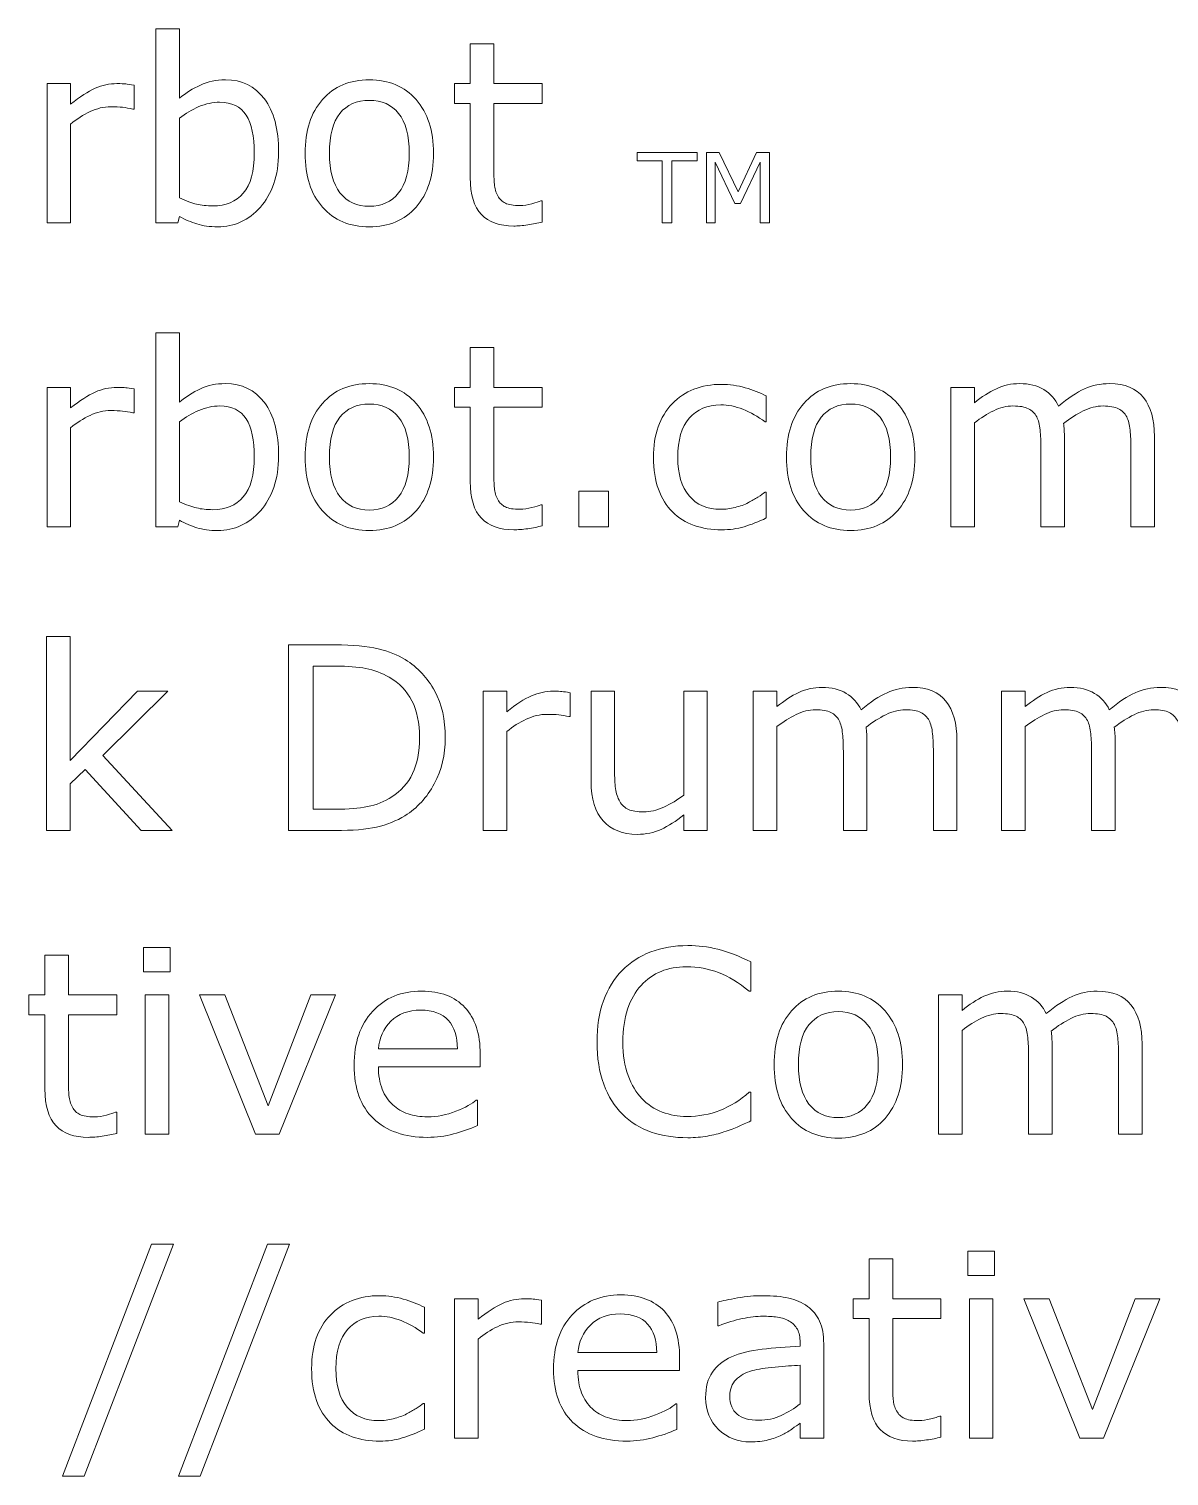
# Model space of a CAD drawing. Header units: inches. Extents: x -26 to 254, y 80 to 251.
# Drawn here: x -8.87 to 24.21, y 208.88 to 250.9 of the extents above; entities that cross this region are included whole.
import ezdxf

# ---------------------------------------------------------------- set-up
doc = ezdxf.new("R2010")
doc.units = ezdxf.units.IN
doc.header["$MEASUREMENT"] = 0
doc.layers.add('LAYER_1_0_0_0', color=7, linetype='Continuous')

# ---------------------------------------------------------------- blocks, each defined once
blk = doc.blocks.new('block 101')
at = {"layer": 'LAYER_1_0_0_0', "color": 7, "lineweight": 5}
for points in [[(10.517, 247.071), (9.784, 247.071), (9.784, 245.263), (9.508, 245.263), (9.508, 247.071), (8.775, 247.071), (8.775, 247.314), (10.517, 247.314), (10.517, 247.071)], [(12.62, 245.263), (12.344, 245.263), (12.344, 247.03), (11.773, 245.826), (11.61, 245.826), (11.043, 247.03), (11.043, 245.263), (10.79, 245.263), (10.79, 247.314), (11.16, 247.314), (11.708, 246.171), (12.238, 247.314), (12.62, 247.314), (12.62, 245.263)], [(7.945, 236.444), (7.086, 236.444), (7.086, 237.48), (7.945, 237.48), (7.945, 236.444)], [(-4.715, 227.624), (-5.617, 227.624), (-7.242, 229.393), (-7.681, 228.976), (-7.681, 227.624), (-8.364, 227.624), (-8.364, 233.258), (-7.681, 233.258), (-7.681, 229.66), (-5.724, 231.67), (-4.848, 231.67), (-6.733, 229.801), (-4.715, 227.624)], [(-4.775, 223.523), (-5.547, 223.523), (-5.547, 224.229), (-4.775, 224.229), (-4.775, 223.523)], [(-4.819, 218.805), (-5.503, 218.805), (-5.503, 222.851), (-4.819, 222.851), (-4.819, 218.805)], [(0.024, 222.851), (-1.612, 218.805), (-2.296, 218.805), (-3.922, 222.851), (-3.186, 222.851), (-1.931, 219.631), (-0.689, 222.851), (0.024, 222.851)], [(-4.677, 215.619), (-7.269, 208.883), (-7.896, 208.883), (-5.313, 215.619), (-4.677, 215.619)], [(-1.312, 215.619), (-3.906, 208.883), (-4.531, 208.883), (-1.95, 215.619), (-1.312, 215.619)], [(19.146, 214.704), (18.374, 214.704), (18.374, 215.409), (19.146, 215.409), (19.146, 214.704)], [(19.102, 209.985), (18.419, 209.985), (18.419, 214.031), (19.102, 214.031), (19.102, 209.985)], [(23.946, 214.031), (22.309, 209.985), (21.625, 209.985), (19.999, 214.031), (20.736, 214.031), (21.991, 210.812), (23.233, 214.031), (23.946, 214.031)]]:
    blk.add_lwpolyline(points, dxfattribs=at)
for points, knots in [([(-1.628, 247.317), (-1.628, 246.979), (-1.675, 246.675), (-1.77, 246.405), (-1.866, 246.135), (-1.994, 245.908), (-2.156, 245.725), (-2.327, 245.535), (-2.515, 245.391), (-2.721, 245.296), (-2.926, 245.201), (-3.151, 245.153), (-3.397, 245.153), (-3.627, 245.153), (-3.827, 245.18), (-3.998, 245.235), (-4.17, 245.289), (-4.338, 245.362), (-4.505, 245.454), (-4.505, 245.454), (-4.549, 245.263), (-4.549, 245.263), (-4.549, 245.263), (-5.189, 245.263), (-5.189, 245.263), (-5.189, 245.263), (-5.189, 250.897), (-5.189, 250.897), (-5.189, 250.897), (-4.505, 250.897), (-4.505, 250.897), (-4.505, 250.897), (-4.505, 248.884), (-4.505, 248.884), (-4.314, 249.041), (-4.112, 249.169), (-3.897, 249.269), (-3.682, 249.37), (-3.441, 249.42), (-3.173, 249.42), (-2.695, 249.42), (-2.318, 249.236), (-2.042, 248.869), (-1.766, 248.503), (-1.628, 247.985), (-1.628, 247.317)], [0, 0, 0, 0, 1, 1, 1, 2, 2, 2, 3, 3, 3, 4, 4, 4, 5, 5, 5, 6, 6, 6, 7, 7, 7, 8, 8, 8, 9, 9, 9, 10, 10, 10, 11, 11, 11, 12, 12, 12, 13, 13, 13, 14, 14, 14, 15, 15, 15, 15]), ([(6.018, 245.291), (5.891, 245.257), (5.751, 245.229), (5.601, 245.208), (5.45, 245.186), (5.315, 245.175), (5.197, 245.175), (4.785, 245.175), (4.471, 245.286), (4.256, 245.509), (4.042, 245.732), (3.935, 246.089), (3.935, 246.58), (3.935, 246.58), (3.935, 248.736), (3.935, 248.736), (3.935, 248.736), (3.472, 248.736), (3.472, 248.736), (3.472, 248.736), (3.472, 249.309), (3.472, 249.309), (3.472, 249.309), (3.935, 249.309), (3.935, 249.309), (3.935, 249.309), (3.935, 250.467), (3.935, 250.467), (3.935, 250.467), (4.618, 250.467), (4.618, 250.467), (4.618, 250.467), (4.618, 249.309), (4.618, 249.309), (4.618, 249.309), (6.018, 249.309), (6.018, 249.309), (6.018, 249.309), (6.018, 248.736), (6.018, 248.736), (6.018, 248.736), (4.618, 248.736), (4.618, 248.736), (4.618, 248.736), (4.618, 246.886), (4.618, 246.886), (4.618, 246.673), (4.623, 246.506), (4.633, 246.387), (4.642, 246.267), (4.676, 246.155), (4.734, 246.051), (4.786, 245.953), (4.859, 245.882), (4.952, 245.838), (5.045, 245.793), (5.186, 245.771), (5.376, 245.771), (5.486, 245.771), (5.602, 245.787), (5.723, 245.82), (5.843, 245.853), (5.929, 245.881), (5.982, 245.903), (5.982, 245.903), (6.018, 245.903), (6.018, 245.903), (6.018, 245.903), (6.018, 245.291), (6.018, 245.291)], [0, 0, 0, 0, 1, 1, 1, 2, 2, 2, 3, 3, 3, 4, 4, 4, 5, 5, 5, 6, 6, 6, 7, 7, 7, 8, 8, 8, 9, 9, 9, 10, 10, 10, 11, 11, 11, 12, 12, 12, 13, 13, 13, 14, 14, 14, 15, 15, 15, 16, 16, 16, 17, 17, 17, 18, 18, 18, 19, 19, 19, 20, 20, 20, 21, 21, 21, 22, 22, 22, 23, 23, 23, 23]), ([(-5.825, 248.571), (-5.825, 248.571), (-5.862, 248.571), (-5.862, 248.571), (-5.963, 248.594), (-6.061, 248.611), (-6.157, 248.621), (-6.252, 248.632), (-6.364, 248.637), (-6.494, 248.637), (-6.705, 248.637), (-6.907, 248.59), (-7.102, 248.497), (-7.298, 248.404), (-7.486, 248.284), (-7.666, 248.137), (-7.666, 248.137), (-7.666, 245.263), (-7.666, 245.263), (-7.666, 245.263), (-8.35, 245.263), (-8.35, 245.263), (-8.35, 245.263), (-8.35, 249.309), (-8.35, 249.309), (-8.35, 249.309), (-7.666, 249.309), (-7.666, 249.309), (-7.666, 249.309), (-7.666, 248.712), (-7.666, 248.712), (-7.396, 248.929), (-7.159, 249.083), (-6.952, 249.173), (-6.746, 249.264), (-6.536, 249.309), (-6.321, 249.309), (-6.203, 249.309), (-6.117, 249.306), (-6.064, 249.3), (-6.011, 249.294), (-5.931, 249.283), (-5.825, 249.266), (-5.825, 249.266), (-5.825, 248.571), (-5.825, 248.571)], [0, 0, 0, 0, 1, 1, 1, 2, 2, 2, 3, 3, 3, 4, 4, 4, 5, 5, 5, 6, 6, 6, 7, 7, 7, 8, 8, 8, 9, 9, 9, 10, 10, 10, 11, 11, 11, 12, 12, 12, 13, 13, 13, 14, 14, 14, 15, 15, 15, 15]), ([(2.867, 247.285), (2.867, 246.626), (2.698, 246.106), (2.361, 245.725), (2.023, 245.344), (1.572, 245.153), (1.006, 245.153), (0.434, 245.153), (-0.019, 245.344), (-0.355, 245.725), (-0.691, 246.106), (-0.86, 246.626), (-0.86, 247.285), (-0.86, 247.943), (-0.691, 248.464), (-0.355, 248.846), (-0.019, 249.228), (0.434, 249.42), (1.006, 249.42), (1.572, 249.42), (2.023, 249.228), (2.361, 248.846), (2.698, 248.464), (2.867, 247.943), (2.867, 247.285)], [0, 0, 0, 0, 1, 1, 1, 2, 2, 2, 3, 3, 3, 4, 4, 4, 5, 5, 5, 6, 6, 6, 7, 7, 7, 8, 8, 8, 8]), ([(-2.333, 247.295), (-2.333, 247.778), (-2.413, 248.145), (-2.572, 248.394), (-2.731, 248.644), (-2.987, 248.769), (-3.341, 248.769), (-3.539, 248.769), (-3.739, 248.726), (-3.942, 248.641), (-4.143, 248.555), (-4.332, 248.444), (-4.505, 248.309), (-4.505, 248.309), (-4.505, 245.991), (-4.505, 245.991), (-4.312, 245.905), (-4.147, 245.844), (-4.008, 245.81), (-3.87, 245.776), (-3.712, 245.76), (-3.536, 245.76), (-3.161, 245.76), (-2.866, 245.883), (-2.653, 246.131), (-2.439, 246.378), (-2.333, 246.767), (-2.333, 247.295)], [0, 0, 0, 0, 1, 1, 1, 2, 2, 2, 3, 3, 3, 4, 4, 4, 5, 5, 5, 6, 6, 6, 7, 7, 7, 8, 8, 8, 9, 9, 9, 9]), ([(2.161, 247.285), (2.161, 247.805), (2.059, 248.191), (1.855, 248.445), (1.651, 248.698), (1.368, 248.824), (1.006, 248.824), (0.638, 248.824), (0.353, 248.698), (0.151, 248.445), (-0.053, 248.191), (-0.154, 247.805), (-0.154, 247.285), (-0.154, 246.781), (-0.052, 246.399), (0.152, 246.139), (0.356, 245.878), (0.64, 245.748), (1.006, 245.748), (1.365, 245.748), (1.648, 245.877), (1.854, 246.135), (2.058, 246.393), (2.161, 246.776), (2.161, 247.285)], [0, 0, 0, 0, 1, 1, 1, 2, 2, 2, 3, 3, 3, 4, 4, 4, 5, 5, 5, 6, 6, 6, 7, 7, 7, 8, 8, 8, 8]), ([(-1.628, 238.498), (-1.628, 238.16), (-1.675, 237.856), (-1.77, 237.586), (-1.866, 237.316), (-1.994, 237.089), (-2.156, 236.905), (-2.327, 236.715), (-2.515, 236.572), (-2.721, 236.477), (-2.926, 236.382), (-3.151, 236.334), (-3.397, 236.334), (-3.627, 236.334), (-3.827, 236.361), (-3.998, 236.415), (-4.17, 236.469), (-4.338, 236.542), (-4.505, 236.634), (-4.505, 236.634), (-4.549, 236.444), (-4.549, 236.444), (-4.549, 236.444), (-5.189, 236.444), (-5.189, 236.444), (-5.189, 236.444), (-5.189, 242.077), (-5.189, 242.077), (-5.189, 242.077), (-4.505, 242.077), (-4.505, 242.077), (-4.505, 242.077), (-4.505, 240.064), (-4.505, 240.064), (-4.314, 240.222), (-4.112, 240.35), (-3.897, 240.45), (-3.682, 240.55), (-3.441, 240.6), (-3.173, 240.6), (-2.695, 240.6), (-2.318, 240.417), (-2.042, 240.05), (-1.766, 239.683), (-1.628, 239.166), (-1.628, 238.498)], [0, 0, 0, 0, 1, 1, 1, 2, 2, 2, 3, 3, 3, 4, 4, 4, 5, 5, 5, 6, 6, 6, 7, 7, 7, 8, 8, 8, 9, 9, 9, 10, 10, 10, 11, 11, 11, 12, 12, 12, 13, 13, 13, 14, 14, 14, 15, 15, 15, 15]), ([(6.018, 236.472), (5.891, 236.438), (5.751, 236.41), (5.601, 236.388), (5.45, 236.366), (5.315, 236.356), (5.197, 236.356), (4.785, 236.356), (4.471, 236.467), (4.256, 236.69), (4.042, 236.912), (3.935, 237.269), (3.935, 237.76), (3.935, 237.76), (3.935, 239.917), (3.935, 239.917), (3.935, 239.917), (3.472, 239.917), (3.472, 239.917), (3.472, 239.917), (3.472, 240.49), (3.472, 240.49), (3.472, 240.49), (3.935, 240.49), (3.935, 240.49), (3.935, 240.49), (3.935, 241.647), (3.935, 241.647), (3.935, 241.647), (4.618, 241.647), (4.618, 241.647), (4.618, 241.647), (4.618, 240.49), (4.618, 240.49), (4.618, 240.49), (6.018, 240.49), (6.018, 240.49), (6.018, 240.49), (6.018, 239.917), (6.018, 239.917), (6.018, 239.917), (4.618, 239.917), (4.618, 239.917), (4.618, 239.917), (4.618, 238.067), (4.618, 238.067), (4.618, 237.853), (4.623, 237.687), (4.633, 237.567), (4.642, 237.447), (4.676, 237.335), (4.734, 237.231), (4.786, 237.134), (4.859, 237.063), (4.952, 237.018), (5.045, 236.973), (5.186, 236.951), (5.376, 236.951), (5.486, 236.951), (5.602, 236.968), (5.723, 237.001), (5.843, 237.034), (5.929, 237.061), (5.982, 237.083), (5.982, 237.083), (6.018, 237.083), (6.018, 237.083), (6.018, 237.083), (6.018, 236.472), (6.018, 236.472)], [0, 0, 0, 0, 1, 1, 1, 2, 2, 2, 3, 3, 3, 4, 4, 4, 5, 5, 5, 6, 6, 6, 7, 7, 7, 8, 8, 8, 9, 9, 9, 10, 10, 10, 11, 11, 11, 12, 12, 12, 13, 13, 13, 14, 14, 14, 15, 15, 15, 16, 16, 16, 17, 17, 17, 18, 18, 18, 19, 19, 19, 20, 20, 20, 21, 21, 21, 22, 22, 22, 23, 23, 23, 23]), ([(-5.825, 239.751), (-5.825, 239.751), (-5.862, 239.751), (-5.862, 239.751), (-5.963, 239.774), (-6.061, 239.791), (-6.157, 239.802), (-6.252, 239.812), (-6.364, 239.817), (-6.494, 239.817), (-6.705, 239.817), (-6.907, 239.771), (-7.102, 239.678), (-7.298, 239.585), (-7.486, 239.465), (-7.666, 239.318), (-7.666, 239.318), (-7.666, 236.444), (-7.666, 236.444), (-7.666, 236.444), (-8.35, 236.444), (-8.35, 236.444), (-8.35, 236.444), (-8.35, 240.49), (-8.35, 240.49), (-8.35, 240.49), (-7.666, 240.49), (-7.666, 240.49), (-7.666, 240.49), (-7.666, 239.892), (-7.666, 239.892), (-7.396, 240.11), (-7.159, 240.264), (-6.952, 240.354), (-6.746, 240.445), (-6.536, 240.49), (-6.321, 240.49), (-6.203, 240.49), (-6.117, 240.487), (-6.064, 240.481), (-6.011, 240.475), (-5.931, 240.463), (-5.825, 240.447), (-5.825, 240.447), (-5.825, 239.751), (-5.825, 239.751)], [0, 0, 0, 0, 1, 1, 1, 2, 2, 2, 3, 3, 3, 4, 4, 4, 5, 5, 5, 6, 6, 6, 7, 7, 7, 8, 8, 8, 9, 9, 9, 10, 10, 10, 11, 11, 11, 12, 12, 12, 13, 13, 13, 14, 14, 14, 15, 15, 15, 15]), ([(2.867, 238.465), (2.867, 237.807), (2.698, 237.286), (2.361, 236.905), (2.023, 236.524), (1.572, 236.334), (1.006, 236.334), (0.434, 236.334), (-0.019, 236.524), (-0.355, 236.905), (-0.691, 237.286), (-0.86, 237.807), (-0.86, 238.465), (-0.86, 239.124), (-0.691, 239.644), (-0.355, 240.027), (-0.019, 240.409), (0.434, 240.6), (1.006, 240.6), (1.572, 240.6), (2.023, 240.409), (2.361, 240.027), (2.698, 239.644), (2.867, 239.124), (2.867, 238.465)], [0, 0, 0, 0, 1, 1, 1, 2, 2, 2, 3, 3, 3, 4, 4, 4, 5, 5, 5, 6, 6, 6, 7, 7, 7, 8, 8, 8, 8]), ([(12.525, 236.699), (12.299, 236.59), (12.084, 236.506), (11.88, 236.446), (11.676, 236.386), (11.46, 236.356), (11.231, 236.356), (10.94, 236.356), (10.673, 236.399), (10.429, 236.484), (10.186, 236.57), (9.977, 236.699), (9.804, 236.873), (9.628, 237.046), (9.492, 237.266), (9.396, 237.531), (9.299, 237.795), (9.251, 238.106), (9.251, 238.46), (9.251, 239.12), (9.432, 239.638), (9.795, 240.014), (10.158, 240.39), (10.637, 240.578), (11.231, 240.578), (11.463, 240.578), (11.69, 240.545), (11.913, 240.481), (12.136, 240.415), (12.34, 240.336), (12.525, 240.242), (12.525, 240.242), (12.525, 239.487), (12.525, 239.487), (12.525, 239.487), (12.49, 239.487), (12.49, 239.487), (12.282, 239.646), (12.069, 239.768), (11.848, 239.854), (11.628, 239.94), (11.413, 239.983), (11.203, 239.983), (10.818, 239.983), (10.513, 239.854), (10.291, 239.596), (10.068, 239.338), (9.957, 238.959), (9.957, 238.46), (9.957, 237.975), (10.066, 237.602), (10.284, 237.342), (10.502, 237.081), (10.808, 236.951), (11.203, 236.951), (11.34, 236.951), (11.48, 236.969), (11.622, 237.004), (11.764, 237.04), (11.892, 237.086), (12.005, 237.144), (12.104, 237.194), (12.197, 237.247), (12.283, 237.303), (12.37, 237.359), (12.439, 237.407), (12.49, 237.447), (12.49, 237.447), (12.525, 237.447), (12.525, 237.447), (12.525, 237.447), (12.525, 236.699), (12.525, 236.699)], [0, 0, 0, 0, 1, 1, 1, 2, 2, 2, 3, 3, 3, 4, 4, 4, 5, 5, 5, 6, 6, 6, 7, 7, 7, 8, 8, 8, 9, 9, 9, 10, 10, 10, 11, 11, 11, 12, 12, 12, 13, 13, 13, 14, 14, 14, 15, 15, 15, 16, 16, 16, 17, 17, 17, 18, 18, 18, 19, 19, 19, 20, 20, 20, 21, 21, 21, 22, 22, 22, 23, 23, 23, 24, 24, 24, 24]), ([(16.837, 238.465), (16.837, 237.807), (16.668, 237.286), (16.331, 236.905), (15.994, 236.524), (15.542, 236.334), (14.975, 236.334), (14.405, 236.334), (13.951, 236.524), (13.615, 236.905), (13.279, 237.286), (13.111, 237.807), (13.111, 238.465), (13.111, 239.124), (13.279, 239.644), (13.615, 240.027), (13.951, 240.409), (14.405, 240.6), (14.975, 240.6), (15.542, 240.6), (15.994, 240.409), (16.331, 240.027), (16.668, 239.644), (16.837, 239.124), (16.837, 238.465)], [0, 0, 0, 0, 1, 1, 1, 2, 2, 2, 3, 3, 3, 4, 4, 4, 5, 5, 5, 6, 6, 6, 7, 7, 7, 8, 8, 8, 8]), ([(23.792, 236.444), (23.792, 236.444), (23.109, 236.444), (23.109, 236.444), (23.109, 236.444), (23.109, 238.745), (23.109, 238.745), (23.109, 238.919), (23.1, 239.086), (23.085, 239.248), (23.069, 239.409), (23.036, 239.539), (22.985, 239.635), (22.93, 239.739), (22.85, 239.817), (22.746, 239.87), (22.643, 239.923), (22.493, 239.95), (22.298, 239.95), (22.107, 239.95), (21.916, 239.902), (21.726, 239.807), (21.535, 239.712), (21.344, 239.59), (21.154, 239.443), (21.161, 239.388), (21.167, 239.323), (21.172, 239.249), (21.177, 239.176), (21.179, 239.103), (21.179, 239.031), (21.179, 239.031), (21.179, 236.444), (21.179, 236.444), (21.179, 236.444), (20.496, 236.444), (20.496, 236.444), (20.496, 236.444), (20.496, 238.745), (20.496, 238.745), (20.496, 238.923), (20.488, 239.093), (20.472, 239.253), (20.457, 239.414), (20.424, 239.542), (20.373, 239.639), (20.317, 239.742), (20.238, 239.82), (20.133, 239.872), (20.03, 239.924), (19.88, 239.95), (19.685, 239.95), (19.499, 239.95), (19.313, 239.904), (19.125, 239.812), (18.939, 239.721), (18.752, 239.603), (18.567, 239.462), (18.567, 239.462), (18.567, 236.444), (18.567, 236.444), (18.567, 236.444), (17.883, 236.444), (17.883, 236.444), (17.883, 236.444), (17.883, 240.49), (17.883, 240.49), (17.883, 240.49), (18.567, 240.49), (18.567, 240.49), (18.567, 240.49), (18.567, 240.041), (18.567, 240.041), (18.779, 240.216), (18.991, 240.353), (19.203, 240.452), (19.413, 240.551), (19.639, 240.6), (19.878, 240.6), (20.153, 240.6), (20.387, 240.542), (20.579, 240.427), (20.772, 240.311), (20.915, 240.151), (21.009, 239.947), (21.284, 240.177), (21.536, 240.344), (21.762, 240.447), (21.99, 240.549), (22.232, 240.6), (22.491, 240.6), (22.935, 240.6), (23.263, 240.465), (23.475, 240.196), (23.686, 239.927), (23.792, 239.551), (23.792, 239.069), (23.792, 239.069), (23.792, 236.444), (23.792, 236.444)], [0, 0, 0, 0, 1, 1, 1, 2, 2, 2, 3, 3, 3, 4, 4, 4, 5, 5, 5, 6, 6, 6, 7, 7, 7, 8, 8, 8, 9, 9, 9, 10, 10, 10, 11, 11, 11, 12, 12, 12, 13, 13, 13, 14, 14, 14, 15, 15, 15, 16, 16, 16, 17, 17, 17, 18, 18, 18, 19, 19, 19, 20, 20, 20, 21, 21, 21, 22, 22, 22, 23, 23, 23, 24, 24, 24, 25, 25, 25, 26, 26, 26, 27, 27, 27, 28, 28, 28, 29, 29, 29, 30, 30, 30, 31, 31, 31, 32, 32, 32, 33, 33, 33, 33]), ([(-2.333, 238.476), (-2.333, 238.959), (-2.413, 239.325), (-2.572, 239.575), (-2.731, 239.825), (-2.987, 239.95), (-3.341, 239.95), (-3.539, 239.95), (-3.739, 239.907), (-3.942, 239.821), (-4.143, 239.735), (-4.332, 239.625), (-4.505, 239.49), (-4.505, 239.49), (-4.505, 237.172), (-4.505, 237.172), (-4.312, 237.085), (-4.147, 237.024), (-4.008, 236.991), (-3.87, 236.957), (-3.712, 236.94), (-3.536, 236.94), (-3.161, 236.94), (-2.866, 237.064), (-2.653, 237.311), (-2.439, 237.558), (-2.333, 237.947), (-2.333, 238.476)], [0, 0, 0, 0, 1, 1, 1, 2, 2, 2, 3, 3, 3, 4, 4, 4, 5, 5, 5, 6, 6, 6, 7, 7, 7, 8, 8, 8, 9, 9, 9, 9]), ([(2.161, 238.465), (2.161, 238.985), (2.059, 239.372), (1.855, 239.625), (1.651, 239.878), (1.368, 240.005), (1.006, 240.005), (0.638, 240.005), (0.353, 239.878), (0.151, 239.625), (-0.053, 239.372), (-0.154, 238.985), (-0.154, 238.465), (-0.154, 237.962), (-0.052, 237.579), (0.152, 237.319), (0.356, 237.059), (0.64, 236.929), (1.006, 236.929), (1.365, 236.929), (1.648, 237.058), (1.854, 237.316), (2.058, 237.574), (2.161, 237.957), (2.161, 238.465)], [0, 0, 0, 0, 1, 1, 1, 2, 2, 2, 3, 3, 3, 4, 4, 4, 5, 5, 5, 6, 6, 6, 7, 7, 7, 8, 8, 8, 8]), ([(16.132, 238.465), (16.132, 238.985), (16.03, 239.372), (15.826, 239.625), (15.622, 239.878), (15.338, 240.005), (14.975, 240.005), (14.608, 240.005), (14.324, 239.878), (14.12, 239.625), (13.918, 239.372), (13.817, 238.985), (13.817, 238.465), (13.817, 237.962), (13.919, 237.579), (14.122, 237.319), (14.326, 237.059), (14.611, 236.929), (14.975, 236.929), (15.336, 236.929), (15.618, 237.058), (15.824, 237.316), (16.029, 237.574), (16.132, 237.957), (16.132, 238.465)], [0, 0, 0, 0, 1, 1, 1, 2, 2, 2, 3, 3, 3, 4, 4, 4, 5, 5, 5, 6, 6, 6, 7, 7, 7, 8, 8, 8, 8]), ([(3.21, 230.314), (3.21, 229.825), (3.104, 229.381), (2.89, 228.982), (2.676, 228.584), (2.393, 228.275), (2.038, 228.056), (1.792, 227.903), (1.518, 227.793), (1.214, 227.726), (0.912, 227.658), (0.513, 227.624), (0.018, 227.624), (0.018, 227.624), (-1.343, 227.624), (-1.343, 227.624), (-1.343, 227.624), (-1.343, 233.015), (-1.343, 233.015), (-1.343, 233.015), (0.004, 233.015), (0.004, 233.015), (0.53, 233.015), (0.948, 232.977), (1.258, 232.901), (1.568, 232.825), (1.83, 232.721), (2.045, 232.588), (2.412, 232.359), (2.698, 232.054), (2.903, 231.672), (3.108, 231.291), (3.21, 230.838), (3.21, 230.314)], [0, 0, 0, 0, 1, 1, 1, 2, 2, 2, 3, 3, 3, 4, 4, 4, 5, 5, 5, 6, 6, 6, 7, 7, 7, 8, 8, 8, 9, 9, 9, 10, 10, 10, 11, 11, 11, 11]), ([(2.461, 230.325), (2.461, 230.748), (2.387, 231.103), (2.24, 231.392), (2.093, 231.682), (1.874, 231.91), (1.582, 232.076), (1.369, 232.197), (1.143, 232.281), (0.905, 232.327), (0.666, 232.374), (0.38, 232.398), (0.047, 232.398), (0.047, 232.398), (-0.626, 232.398), (-0.626, 232.398), (-0.626, 232.398), (-0.626, 228.242), (-0.626, 228.242), (-0.626, 228.242), (0.047, 228.242), (0.047, 228.242), (0.392, 228.242), (0.693, 228.267), (0.951, 228.318), (1.207, 228.368), (1.443, 228.463), (1.657, 228.6), (1.925, 228.772), (2.126, 228.997), (2.26, 229.277), (2.394, 229.556), (2.461, 229.906), (2.461, 230.325)], [0, 0, 0, 0, 1, 1, 1, 2, 2, 2, 3, 3, 3, 4, 4, 4, 5, 5, 5, 6, 6, 6, 7, 7, 7, 8, 8, 8, 9, 9, 9, 10, 10, 10, 11, 11, 11, 11]), ([(6.835, 230.932), (6.835, 230.932), (6.799, 230.932), (6.799, 230.932), (6.698, 230.955), (6.6, 230.972), (6.504, 230.982), (6.409, 230.993), (6.297, 230.998), (6.166, 230.998), (5.956, 230.998), (5.754, 230.951), (5.559, 230.858), (5.363, 230.765), (5.175, 230.645), (4.994, 230.498), (4.994, 230.498), (4.994, 227.624), (4.994, 227.624), (4.994, 227.624), (4.311, 227.624), (4.311, 227.624), (4.311, 227.624), (4.311, 231.67), (4.311, 231.67), (4.311, 231.67), (4.994, 231.67), (4.994, 231.67), (4.994, 231.67), (4.994, 231.073), (4.994, 231.073), (5.264, 231.29), (5.502, 231.444), (5.709, 231.534), (5.915, 231.625), (6.125, 231.67), (6.34, 231.67), (6.458, 231.67), (6.543, 231.667), (6.596, 231.661), (6.649, 231.655), (6.729, 231.644), (6.835, 231.627), (6.835, 231.627), (6.835, 230.932), (6.835, 230.932)], [0, 0, 0, 0, 1, 1, 1, 2, 2, 2, 3, 3, 3, 4, 4, 4, 5, 5, 5, 6, 6, 6, 7, 7, 7, 8, 8, 8, 9, 9, 9, 10, 10, 10, 11, 11, 11, 12, 12, 12, 13, 13, 13, 14, 14, 14, 15, 15, 15, 15]), ([(10.812, 227.624), (10.812, 227.624), (10.129, 227.624), (10.129, 227.624), (10.129, 227.624), (10.129, 228.076), (10.129, 228.076), (9.901, 227.894), (9.682, 227.756), (9.473, 227.659), (9.264, 227.563), (9.033, 227.514), (8.781, 227.514), (8.357, 227.514), (8.028, 227.644), (7.792, 227.903), (7.557, 228.163), (7.439, 228.544), (7.439, 229.046), (7.439, 229.046), (7.439, 231.67), (7.439, 231.67), (7.439, 231.67), (8.123, 231.67), (8.123, 231.67), (8.123, 231.67), (8.123, 229.37), (8.123, 229.37), (8.123, 229.164), (8.132, 228.989), (8.151, 228.843), (8.171, 228.697), (8.211, 228.572), (8.274, 228.468), (8.338, 228.362), (8.422, 228.285), (8.526, 228.237), (8.628, 228.189), (8.778, 228.165), (8.975, 228.165), (9.15, 228.165), (9.341, 228.211), (9.548, 228.302), (9.755, 228.394), (9.949, 228.511), (10.129, 228.653), (10.129, 228.653), (10.129, 231.67), (10.129, 231.67), (10.129, 231.67), (10.812, 231.67), (10.812, 231.67), (10.812, 231.67), (10.812, 227.624), (10.812, 227.624)], [0, 0, 0, 0, 1, 1, 1, 2, 2, 2, 3, 3, 3, 4, 4, 4, 5, 5, 5, 6, 6, 6, 7, 7, 7, 8, 8, 8, 9, 9, 9, 10, 10, 10, 11, 11, 11, 12, 12, 12, 13, 13, 13, 14, 14, 14, 15, 15, 15, 16, 16, 16, 17, 17, 17, 18, 18, 18, 18]), ([(18.058, 227.624), (18.058, 227.624), (17.375, 227.624), (17.375, 227.624), (17.375, 227.624), (17.375, 229.926), (17.375, 229.926), (17.375, 230.099), (17.367, 230.267), (17.351, 230.428), (17.335, 230.59), (17.302, 230.719), (17.252, 230.816), (17.196, 230.919), (17.116, 230.998), (17.013, 231.051), (16.909, 231.104), (16.759, 231.13), (16.564, 231.13), (16.374, 231.13), (16.183, 231.082), (15.992, 230.987), (15.802, 230.892), (15.611, 230.771), (15.421, 230.624), (15.427, 230.568), (15.434, 230.504), (15.439, 230.43), (15.443, 230.356), (15.445, 230.284), (15.445, 230.211), (15.445, 230.211), (15.445, 227.624), (15.445, 227.624), (15.445, 227.624), (14.762, 227.624), (14.762, 227.624), (14.762, 227.624), (14.762, 229.926), (14.762, 229.926), (14.762, 230.104), (14.754, 230.273), (14.738, 230.434), (14.723, 230.594), (14.69, 230.723), (14.639, 230.819), (14.583, 230.923), (14.504, 231), (14.4, 231.052), (14.296, 231.104), (14.147, 231.13), (13.952, 231.13), (13.766, 231.13), (13.579, 231.084), (13.392, 230.993), (13.205, 230.901), (13.019, 230.784), (12.833, 230.642), (12.833, 230.642), (12.833, 227.624), (12.833, 227.624), (12.833, 227.624), (12.149, 227.624), (12.149, 227.624), (12.149, 227.624), (12.149, 231.67), (12.149, 231.67), (12.149, 231.67), (12.833, 231.67), (12.833, 231.67), (12.833, 231.67), (12.833, 231.222), (12.833, 231.222), (13.046, 231.397), (13.257, 231.534), (13.469, 231.633), (13.68, 231.731), (13.905, 231.781), (14.145, 231.781), (14.42, 231.781), (14.654, 231.723), (14.846, 231.607), (15.038, 231.492), (15.181, 231.332), (15.275, 231.127), (15.551, 231.358), (15.802, 231.525), (16.029, 231.627), (16.256, 231.729), (16.499, 231.781), (16.757, 231.781), (17.202, 231.781), (17.53, 231.646), (17.741, 231.377), (17.953, 231.108), (18.058, 230.732), (18.058, 230.249), (18.058, 230.249), (18.058, 227.624), (18.058, 227.624)], [0, 0, 0, 0, 1, 1, 1, 2, 2, 2, 3, 3, 3, 4, 4, 4, 5, 5, 5, 6, 6, 6, 7, 7, 7, 8, 8, 8, 9, 9, 9, 10, 10, 10, 11, 11, 11, 12, 12, 12, 13, 13, 13, 14, 14, 14, 15, 15, 15, 16, 16, 16, 17, 17, 17, 18, 18, 18, 19, 19, 19, 20, 20, 20, 21, 21, 21, 22, 22, 22, 23, 23, 23, 24, 24, 24, 25, 25, 25, 26, 26, 26, 27, 27, 27, 28, 28, 28, 29, 29, 29, 30, 30, 30, 31, 31, 31, 32, 32, 32, 33, 33, 33, 33]), ([(25.264, 227.624), (25.264, 227.624), (24.58, 227.624), (24.58, 227.624), (24.58, 227.624), (24.58, 229.926), (24.58, 229.926), (24.58, 230.099), (24.573, 230.267), (24.557, 230.428), (24.541, 230.59), (24.508, 230.719), (24.458, 230.816), (24.402, 230.919), (24.322, 230.998), (24.219, 231.051), (24.115, 231.104), (23.965, 231.13), (23.77, 231.13), (23.579, 231.13), (23.388, 231.082), (23.198, 230.987), (23.007, 230.892), (22.817, 230.771), (22.626, 230.624), (22.633, 230.568), (22.639, 230.504), (22.644, 230.43), (22.649, 230.356), (22.651, 230.284), (22.651, 230.211), (22.651, 230.211), (22.651, 227.624), (22.651, 227.624), (22.651, 227.624), (21.968, 227.624), (21.968, 227.624), (21.968, 227.624), (21.968, 229.926), (21.968, 229.926), (21.968, 230.104), (21.96, 230.273), (21.944, 230.434), (21.928, 230.594), (21.895, 230.723), (21.845, 230.819), (21.789, 230.923), (21.709, 231), (21.606, 231.052), (21.502, 231.104), (21.352, 231.13), (21.157, 231.13), (20.971, 231.13), (20.785, 231.084), (20.598, 230.993), (20.41, 230.901), (20.224, 230.784), (20.038, 230.642), (20.038, 230.642), (20.038, 227.624), (20.038, 227.624), (20.038, 227.624), (19.355, 227.624), (19.355, 227.624), (19.355, 227.624), (19.355, 231.67), (19.355, 231.67), (19.355, 231.67), (20.038, 231.67), (20.038, 231.67), (20.038, 231.67), (20.038, 231.222), (20.038, 231.222), (20.251, 231.397), (20.463, 231.534), (20.674, 231.633), (20.886, 231.731), (21.111, 231.781), (21.35, 231.781), (21.626, 231.781), (21.859, 231.723), (22.052, 231.607), (22.244, 231.492), (22.387, 231.332), (22.481, 231.127), (22.757, 231.358), (23.007, 231.525), (23.235, 231.627), (23.461, 231.729), (23.705, 231.781), (23.963, 231.781), (24.407, 231.781), (24.735, 231.646), (24.947, 231.377), (25.158, 231.108), (25.264, 230.732), (25.264, 230.249), (25.264, 230.249), (25.264, 227.624), (25.264, 227.624)], [0, 0, 0, 0, 1, 1, 1, 2, 2, 2, 3, 3, 3, 4, 4, 4, 5, 5, 5, 6, 6, 6, 7, 7, 7, 8, 8, 8, 9, 9, 9, 10, 10, 10, 11, 11, 11, 12, 12, 12, 13, 13, 13, 14, 14, 14, 15, 15, 15, 16, 16, 16, 17, 17, 17, 18, 18, 18, 19, 19, 19, 20, 20, 20, 21, 21, 21, 22, 22, 22, 23, 23, 23, 24, 24, 24, 25, 25, 25, 26, 26, 26, 27, 27, 27, 28, 28, 28, 29, 29, 29, 30, 30, 30, 31, 31, 31, 32, 32, 32, 33, 33, 33, 33]), ([(-6.328, 218.832), (-6.456, 218.799), (-6.595, 218.771), (-6.746, 218.75), (-6.896, 218.728), (-7.03, 218.717), (-7.149, 218.717), (-7.561, 218.717), (-7.874, 218.828), (-8.089, 219.051), (-8.304, 219.273), (-8.411, 219.63), (-8.411, 220.122), (-8.411, 220.122), (-8.411, 222.278), (-8.411, 222.278), (-8.411, 222.278), (-8.874, 222.278), (-8.874, 222.278), (-8.874, 222.278), (-8.874, 222.851), (-8.874, 222.851), (-8.874, 222.851), (-8.411, 222.851), (-8.411, 222.851), (-8.411, 222.851), (-8.411, 224.008), (-8.411, 224.008), (-8.411, 224.008), (-7.728, 224.008), (-7.728, 224.008), (-7.728, 224.008), (-7.728, 222.851), (-7.728, 222.851), (-7.728, 222.851), (-6.328, 222.851), (-6.328, 222.851), (-6.328, 222.851), (-6.328, 222.278), (-6.328, 222.278), (-6.328, 222.278), (-7.728, 222.278), (-7.728, 222.278), (-7.728, 222.278), (-7.728, 220.428), (-7.728, 220.428), (-7.728, 220.215), (-7.723, 220.048), (-7.713, 219.928), (-7.704, 219.808), (-7.67, 219.696), (-7.613, 219.592), (-7.56, 219.495), (-7.487, 219.424), (-7.394, 219.38), (-7.301, 219.335), (-7.16, 219.312), (-6.97, 219.312), (-6.86, 219.312), (-6.744, 219.329), (-6.624, 219.362), (-6.503, 219.395), (-6.416, 219.422), (-6.363, 219.444), (-6.363, 219.444), (-6.328, 219.444), (-6.328, 219.444), (-6.328, 219.444), (-6.328, 218.832), (-6.328, 218.832)], [0, 0, 0, 0, 1, 1, 1, 2, 2, 2, 3, 3, 3, 4, 4, 4, 5, 5, 5, 6, 6, 6, 7, 7, 7, 8, 8, 8, 9, 9, 9, 10, 10, 10, 11, 11, 11, 12, 12, 12, 13, 13, 13, 14, 14, 14, 15, 15, 15, 16, 16, 16, 17, 17, 17, 18, 18, 18, 19, 19, 19, 20, 20, 20, 21, 21, 21, 22, 22, 22, 23, 23, 23, 23]), ([(12.078, 219.193), (11.945, 219.135), (11.825, 219.081), (11.718, 219.03), (11.611, 218.98), (11.47, 218.927), (11.297, 218.872), (11.15, 218.826), (10.99, 218.787), (10.818, 218.755), (10.646, 218.722), (10.456, 218.706), (10.249, 218.706), (9.858, 218.706), (9.503, 218.761), (9.184, 218.87), (8.865, 218.98), (8.587, 219.151), (8.351, 219.386), (8.119, 219.615), (7.939, 219.905), (7.808, 220.259), (7.678, 220.612), (7.613, 221.022), (7.613, 221.49), (7.613, 221.933), (7.675, 222.329), (7.801, 222.679), (7.926, 223.029), (8.107, 223.323), (8.344, 223.565), (8.572, 223.798), (8.849, 223.977), (9.173, 224.1), (9.497, 224.223), (9.857, 224.284), (10.252, 224.284), (10.542, 224.284), (10.83, 224.25), (11.118, 224.179), (11.406, 224.11), (11.726, 223.986), (12.078, 223.811), (12.078, 223.811), (12.078, 222.961), (12.078, 222.961), (12.078, 222.961), (12.024, 222.961), (12.024, 222.961), (11.727, 223.207), (11.434, 223.386), (11.142, 223.499), (10.852, 223.611), (10.54, 223.667), (10.207, 223.667), (9.935, 223.667), (9.691, 223.623), (9.473, 223.535), (9.255, 223.448), (9.061, 223.31), (8.89, 223.125), (8.724, 222.945), (8.594, 222.716), (8.501, 222.441), (8.409, 222.165), (8.363, 221.847), (8.363, 221.486), (8.363, 221.108), (8.414, 220.783), (8.516, 220.511), (8.619, 220.239), (8.75, 220.018), (8.911, 219.847), (9.08, 219.669), (9.277, 219.537), (9.502, 219.451), (9.727, 219.366), (9.964, 219.323), (10.215, 219.323), (10.559, 219.323), (10.881, 219.382), (11.182, 219.499), (11.484, 219.617), (11.765, 219.794), (12.027, 220.029), (12.027, 220.029), (12.078, 220.029), (12.078, 220.029), (12.078, 220.029), (12.078, 219.193), (12.078, 219.193)], [0, 0, 0, 0, 1, 1, 1, 2, 2, 2, 3, 3, 3, 4, 4, 4, 5, 5, 5, 6, 6, 6, 7, 7, 7, 8, 8, 8, 9, 9, 9, 10, 10, 10, 11, 11, 11, 12, 12, 12, 13, 13, 13, 14, 14, 14, 15, 15, 15, 16, 16, 16, 17, 17, 17, 18, 18, 18, 19, 19, 19, 20, 20, 20, 21, 21, 21, 22, 22, 22, 23, 23, 23, 24, 24, 24, 25, 25, 25, 26, 26, 26, 27, 27, 27, 28, 28, 28, 29, 29, 29, 30, 30, 30, 30]), ([(4.223, 220.767), (4.223, 220.767), (1.268, 220.767), (1.268, 220.767), (1.268, 220.518), (1.305, 220.301), (1.379, 220.116), (1.453, 219.931), (1.555, 219.779), (1.684, 219.661), (1.809, 219.544), (1.957, 219.457), (2.128, 219.4), (2.3, 219.341), (2.488, 219.312), (2.694, 219.312), (2.967, 219.312), (3.241, 219.366), (3.518, 219.476), (3.795, 219.585), (3.992, 219.692), (4.109, 219.797), (4.109, 219.797), (4.145, 219.797), (4.145, 219.797), (4.145, 219.797), (4.145, 219.056), (4.145, 219.056), (3.917, 218.96), (3.683, 218.879), (3.445, 218.815), (3.206, 218.75), (2.956, 218.717), (2.693, 218.717), (2.024, 218.717), (1.501, 218.898), (1.126, 219.261), (0.75, 219.623), (0.563, 220.139), (0.563, 220.807), (0.563, 221.467), (0.742, 221.991), (1.102, 222.38), (1.462, 222.767), (1.935, 222.961), (2.522, 222.961), (3.066, 222.961), (3.485, 222.803), (3.78, 222.486), (4.075, 222.169), (4.223, 221.719), (4.223, 221.135), (4.223, 221.135), (4.223, 220.767), (4.223, 220.767)], [0, 0, 0, 0, 1, 1, 1, 2, 2, 2, 3, 3, 3, 4, 4, 4, 5, 5, 5, 6, 6, 6, 7, 7, 7, 8, 8, 8, 9, 9, 9, 10, 10, 10, 11, 11, 11, 12, 12, 12, 13, 13, 13, 14, 14, 14, 15, 15, 15, 16, 16, 16, 17, 17, 17, 18, 18, 18, 18]), ([(16.479, 220.826), (16.479, 220.168), (16.31, 219.648), (15.973, 219.267), (15.636, 218.886), (15.184, 218.695), (14.618, 218.695), (14.047, 218.695), (13.593, 218.886), (13.257, 219.267), (12.921, 219.648), (12.753, 220.168), (12.753, 220.826), (12.753, 221.485), (12.921, 222.005), (13.257, 222.388), (13.593, 222.77), (14.047, 222.961), (14.618, 222.961), (15.184, 222.961), (15.636, 222.77), (15.973, 222.388), (16.31, 222.005), (16.479, 221.485), (16.479, 220.826)], [0, 0, 0, 0, 1, 1, 1, 2, 2, 2, 3, 3, 3, 4, 4, 4, 5, 5, 5, 6, 6, 6, 7, 7, 7, 8, 8, 8, 8]), ([(23.434, 218.805), (23.434, 218.805), (22.75, 218.805), (22.75, 218.805), (22.75, 218.805), (22.75, 221.106), (22.75, 221.106), (22.75, 221.28), (22.742, 221.447), (22.727, 221.609), (22.711, 221.77), (22.678, 221.9), (22.627, 221.996), (22.572, 222.1), (22.492, 222.178), (22.388, 222.231), (22.285, 222.284), (22.135, 222.311), (21.939, 222.311), (21.749, 222.311), (21.558, 222.263), (21.368, 222.168), (21.177, 222.073), (20.986, 221.952), (20.796, 221.804), (20.803, 221.749), (20.809, 221.684), (20.814, 221.611), (20.818, 221.537), (20.821, 221.465), (20.821, 221.392), (20.821, 221.392), (20.821, 218.805), (20.821, 218.805), (20.821, 218.805), (20.138, 218.805), (20.138, 218.805), (20.138, 218.805), (20.138, 221.106), (20.138, 221.106), (20.138, 221.285), (20.129, 221.454), (20.114, 221.615), (20.098, 221.775), (20.065, 221.903), (20.014, 222), (19.959, 222.103), (19.879, 222.181), (19.775, 222.233), (19.672, 222.285), (19.522, 222.311), (19.327, 222.311), (19.141, 222.311), (18.955, 222.265), (18.767, 222.174), (18.58, 222.082), (18.394, 221.965), (18.208, 221.823), (18.208, 221.823), (18.208, 218.805), (18.208, 218.805), (18.208, 218.805), (17.525, 218.805), (17.525, 218.805), (17.525, 218.805), (17.525, 222.851), (17.525, 222.851), (17.525, 222.851), (18.208, 222.851), (18.208, 222.851), (18.208, 222.851), (18.208, 222.402), (18.208, 222.402), (18.421, 222.577), (18.633, 222.714), (18.844, 222.814), (19.056, 222.912), (19.281, 222.961), (19.52, 222.961), (19.795, 222.961), (20.029, 222.903), (20.221, 222.788), (20.413, 222.672), (20.557, 222.513), (20.651, 222.308), (20.926, 222.539), (21.177, 222.705), (21.404, 222.808), (21.631, 222.91), (21.874, 222.961), (22.133, 222.961), (22.577, 222.961), (22.905, 222.827), (23.117, 222.557), (23.328, 222.289), (23.434, 221.912), (23.434, 221.43), (23.434, 221.43), (23.434, 218.805), (23.434, 218.805)], [0, 0, 0, 0, 1, 1, 1, 2, 2, 2, 3, 3, 3, 4, 4, 4, 5, 5, 5, 6, 6, 6, 7, 7, 7, 8, 8, 8, 9, 9, 9, 10, 10, 10, 11, 11, 11, 12, 12, 12, 13, 13, 13, 14, 14, 14, 15, 15, 15, 16, 16, 16, 17, 17, 17, 18, 18, 18, 19, 19, 19, 20, 20, 20, 21, 21, 21, 22, 22, 22, 23, 23, 23, 24, 24, 24, 25, 25, 25, 26, 26, 26, 27, 27, 27, 28, 28, 28, 29, 29, 29, 30, 30, 30, 31, 31, 31, 32, 32, 32, 33, 33, 33, 33]), ([(3.561, 221.285), (3.558, 221.644), (3.47, 221.921), (3.294, 222.116), (3.118, 222.312), (2.852, 222.41), (2.493, 222.41), (2.133, 222.41), (1.846, 222.302), (1.631, 222.087), (1.418, 221.872), (1.296, 221.605), (1.268, 221.285), (1.268, 221.285), (3.561, 221.285), (3.561, 221.285)], [0, 0, 0, 0, 1, 1, 1, 2, 2, 2, 3, 3, 3, 4, 4, 4, 5, 5, 5, 5]), ([(15.773, 220.826), (15.773, 221.347), (15.671, 221.733), (15.467, 221.986), (15.263, 222.24), (14.98, 222.366), (14.618, 222.366), (14.251, 222.366), (13.965, 222.24), (13.763, 221.986), (13.56, 221.733), (13.458, 221.347), (13.458, 220.826), (13.458, 220.323), (13.56, 219.94), (13.764, 219.681), (13.968, 219.42), (14.253, 219.29), (14.618, 219.29), (14.978, 219.29), (15.26, 219.419), (15.465, 219.677), (15.671, 219.935), (15.773, 220.318), (15.773, 220.826)], [0, 0, 0, 0, 1, 1, 1, 2, 2, 2, 3, 3, 3, 4, 4, 4, 5, 5, 5, 6, 6, 6, 7, 7, 7, 8, 8, 8, 8]), ([(17.594, 210.013), (17.466, 209.979), (17.326, 209.952), (17.176, 209.93), (17.025, 209.908), (16.891, 209.897), (16.772, 209.897), (16.36, 209.897), (16.047, 210.009), (15.832, 210.231), (15.618, 210.454), (15.51, 210.811), (15.51, 211.302), (15.51, 211.302), (15.51, 213.458), (15.51, 213.458), (15.51, 213.458), (15.047, 213.458), (15.047, 213.458), (15.047, 213.458), (15.047, 214.031), (15.047, 214.031), (15.047, 214.031), (15.51, 214.031), (15.51, 214.031), (15.51, 214.031), (15.51, 215.189), (15.51, 215.189), (15.51, 215.189), (16.194, 215.189), (16.194, 215.189), (16.194, 215.189), (16.194, 214.031), (16.194, 214.031), (16.194, 214.031), (17.594, 214.031), (17.594, 214.031), (17.594, 214.031), (17.594, 213.458), (17.594, 213.458), (17.594, 213.458), (16.194, 213.458), (16.194, 213.458), (16.194, 213.458), (16.194, 211.609), (16.194, 211.609), (16.194, 211.395), (16.198, 211.228), (16.208, 211.109), (16.218, 210.989), (16.252, 210.877), (16.309, 210.773), (16.362, 210.676), (16.435, 210.605), (16.527, 210.56), (16.62, 210.515), (16.761, 210.493), (16.952, 210.493), (17.062, 210.493), (17.178, 210.509), (17.298, 210.542), (17.418, 210.575), (17.505, 210.603), (17.558, 210.625), (17.558, 210.625), (17.594, 210.625), (17.594, 210.625), (17.594, 210.625), (17.594, 210.013), (17.594, 210.013)], [0, 0, 0, 0, 1, 1, 1, 2, 2, 2, 3, 3, 3, 4, 4, 4, 5, 5, 5, 6, 6, 6, 7, 7, 7, 8, 8, 8, 9, 9, 9, 10, 10, 10, 11, 11, 11, 12, 12, 12, 13, 13, 13, 14, 14, 14, 15, 15, 15, 16, 16, 16, 17, 17, 17, 18, 18, 18, 19, 19, 19, 20, 20, 20, 21, 21, 21, 22, 22, 22, 23, 23, 23, 23]), ([(2.603, 210.241), (2.377, 210.132), (2.162, 210.048), (1.958, 209.988), (1.755, 209.928), (1.538, 209.897), (1.309, 209.897), (1.018, 209.897), (0.75, 209.941), (0.507, 210.026), (0.264, 210.112), (0.055, 210.241), (-0.118, 210.415), (-0.295, 210.588), (-0.43, 210.807), (-0.527, 211.072), (-0.623, 211.337), (-0.671, 211.647), (-0.671, 212.002), (-0.671, 212.662), (-0.49, 213.18), (-0.127, 213.556), (0.235, 213.931), (0.714, 214.12), (1.309, 214.12), (1.54, 214.12), (1.768, 214.087), (1.99, 214.022), (2.213, 213.957), (2.417, 213.878), (2.603, 213.784), (2.603, 213.784), (2.603, 213.028), (2.603, 213.028), (2.603, 213.028), (2.567, 213.028), (2.567, 213.028), (2.36, 213.188), (2.146, 213.31), (1.925, 213.396), (1.705, 213.482), (1.49, 213.524), (1.281, 213.524), (0.895, 213.524), (0.592, 213.395), (0.368, 213.138), (0.146, 212.879), (0.034, 212.5), (0.034, 212.002), (0.034, 211.516), (0.143, 211.144), (0.361, 210.883), (0.579, 210.623), (0.886, 210.493), (1.281, 210.493), (1.418, 210.493), (1.558, 210.51), (1.699, 210.546), (1.842, 210.582), (1.97, 210.628), (2.083, 210.686), (2.182, 210.736), (2.274, 210.788), (2.361, 210.845), (2.448, 210.9), (2.516, 210.949), (2.567, 210.989), (2.567, 210.989), (2.603, 210.989), (2.603, 210.989), (2.603, 210.989), (2.603, 210.241), (2.603, 210.241)], [0, 0, 0, 0, 1, 1, 1, 2, 2, 2, 3, 3, 3, 4, 4, 4, 5, 5, 5, 6, 6, 6, 7, 7, 7, 8, 8, 8, 9, 9, 9, 10, 10, 10, 11, 11, 11, 12, 12, 12, 13, 13, 13, 14, 14, 14, 15, 15, 15, 16, 16, 16, 17, 17, 17, 18, 18, 18, 19, 19, 19, 20, 20, 20, 21, 21, 21, 22, 22, 22, 23, 23, 23, 24, 24, 24, 24]), ([(6, 213.293), (6, 213.293), (5.964, 213.293), (5.964, 213.293), (5.863, 213.316), (5.764, 213.333), (5.669, 213.344), (5.573, 213.354), (5.461, 213.359), (5.331, 213.359), (5.12, 213.359), (4.919, 213.313), (4.723, 213.22), (4.528, 213.127), (4.34, 213.006), (4.159, 212.859), (4.159, 212.859), (4.159, 209.985), (4.159, 209.985), (4.159, 209.985), (3.475, 209.985), (3.475, 209.985), (3.475, 209.985), (3.475, 214.031), (3.475, 214.031), (3.475, 214.031), (4.159, 214.031), (4.159, 214.031), (4.159, 214.031), (4.159, 213.434), (4.159, 213.434), (4.429, 213.651), (4.667, 213.805), (4.873, 213.896), (5.079, 213.987), (5.289, 214.031), (5.504, 214.031), (5.622, 214.031), (5.708, 214.029), (5.761, 214.022), (5.814, 214.016), (5.894, 214.005), (6, 213.989), (6, 213.989), (6, 213.293), (6, 213.293)], [0, 0, 0, 0, 1, 1, 1, 2, 2, 2, 3, 3, 3, 4, 4, 4, 5, 5, 5, 6, 6, 6, 7, 7, 7, 8, 8, 8, 9, 9, 9, 10, 10, 10, 11, 11, 11, 12, 12, 12, 13, 13, 13, 14, 14, 14, 15, 15, 15, 15]), ([(10.01, 211.948), (10.01, 211.948), (7.056, 211.948), (7.056, 211.948), (7.056, 211.699), (7.092, 211.481), (7.167, 211.297), (7.241, 211.111), (7.343, 210.96), (7.472, 210.841), (7.597, 210.725), (7.745, 210.638), (7.916, 210.58), (8.087, 210.522), (8.275, 210.493), (8.481, 210.493), (8.754, 210.493), (9.029, 210.547), (9.306, 210.657), (9.583, 210.765), (9.78, 210.872), (9.897, 210.978), (9.897, 210.978), (9.933, 210.978), (9.933, 210.978), (9.933, 210.978), (9.933, 210.237), (9.933, 210.237), (9.704, 210.14), (9.471, 210.06), (9.233, 209.995), (8.994, 209.93), (8.743, 209.897), (8.481, 209.897), (7.812, 209.897), (7.289, 210.078), (6.913, 210.442), (6.538, 210.804), (6.35, 211.319), (6.35, 211.987), (6.35, 212.648), (6.53, 213.171), (6.89, 213.56), (7.25, 213.948), (7.723, 214.142), (8.31, 214.142), (8.854, 214.142), (9.273, 213.983), (9.568, 213.666), (9.863, 213.349), (10.01, 212.899), (10.01, 212.316), (10.01, 212.316), (10.01, 211.948), (10.01, 211.948)], [0, 0, 0, 0, 1, 1, 1, 2, 2, 2, 3, 3, 3, 4, 4, 4, 5, 5, 5, 6, 6, 6, 7, 7, 7, 8, 8, 8, 9, 9, 9, 10, 10, 10, 11, 11, 11, 12, 12, 12, 13, 13, 13, 14, 14, 14, 15, 15, 15, 16, 16, 16, 17, 17, 17, 18, 18, 18, 18]), ([(14.192, 209.985), (14.192, 209.985), (13.509, 209.985), (13.509, 209.985), (13.509, 209.985), (13.509, 210.417), (13.509, 210.417), (13.448, 210.376), (13.367, 210.319), (13.265, 210.246), (13.163, 210.172), (13.064, 210.114), (12.968, 210.071), (12.855, 210.015), (12.725, 209.969), (12.579, 209.932), (12.432, 209.895), (12.261, 209.875), (12.064, 209.875), (11.701, 209.875), (11.394, 209.996), (11.142, 210.237), (10.89, 210.477), (10.764, 210.785), (10.764, 211.158), (10.764, 211.464), (10.829, 211.711), (10.96, 211.9), (11.091, 212.09), (11.278, 212.238), (11.52, 212.347), (11.765, 212.455), (12.059, 212.528), (12.402, 212.567), (12.746, 212.605), (13.114, 212.634), (13.509, 212.653), (13.509, 212.653), (13.509, 212.759), (13.509, 212.759), (13.509, 212.914), (13.481, 213.042), (13.427, 213.143), (13.373, 213.245), (13.296, 213.325), (13.194, 213.383), (13.098, 213.439), (12.983, 213.476), (12.848, 213.495), (12.713, 213.515), (12.573, 213.524), (12.426, 213.524), (12.248, 213.524), (12.049, 213.501), (11.83, 213.454), (11.612, 213.406), (11.385, 213.338), (11.152, 213.249), (11.152, 213.249), (11.116, 213.249), (11.116, 213.249), (11.116, 213.249), (11.116, 213.936), (11.116, 213.936), (11.249, 213.972), (11.44, 214.012), (11.692, 214.055), (11.942, 214.098), (12.19, 214.12), (12.433, 214.12), (12.718, 214.12), (12.966, 214.096), (13.176, 214.049), (13.388, 214.002), (13.571, 213.923), (13.725, 213.809), (13.877, 213.698), (13.993, 213.555), (14.072, 213.379), (14.152, 213.203), (14.192, 212.985), (14.192, 212.725), (14.192, 212.725), (14.192, 209.985), (14.192, 209.985)], [0, 0, 0, 0, 1, 1, 1, 2, 2, 2, 3, 3, 3, 4, 4, 4, 5, 5, 5, 6, 6, 6, 7, 7, 7, 8, 8, 8, 9, 9, 9, 10, 10, 10, 11, 11, 11, 12, 12, 12, 13, 13, 13, 14, 14, 14, 15, 15, 15, 16, 16, 16, 17, 17, 17, 18, 18, 18, 19, 19, 19, 20, 20, 20, 21, 21, 21, 22, 22, 22, 23, 23, 23, 24, 24, 24, 25, 25, 25, 26, 26, 26, 27, 27, 27, 28, 28, 28, 28]), ([(9.349, 212.466), (9.346, 212.824), (9.257, 213.101), (9.082, 213.297), (8.906, 213.493), (8.639, 213.59), (8.281, 213.59), (7.921, 213.59), (7.633, 213.483), (7.419, 213.268), (7.205, 213.052), (7.084, 212.786), (7.056, 212.466), (7.056, 212.466), (9.349, 212.466), (9.349, 212.466)], [0, 0, 0, 0, 1, 1, 1, 2, 2, 2, 3, 3, 3, 4, 4, 4, 5, 5, 5, 5]), ([(13.509, 210.978), (13.509, 210.978), (13.509, 212.102), (13.509, 212.102), (13.303, 212.09), (13.06, 212.072), (12.781, 212.048), (12.502, 212.024), (12.281, 211.989), (12.119, 211.943), (11.925, 211.888), (11.768, 211.802), (11.648, 211.685), (11.528, 211.567), (11.469, 211.407), (11.469, 211.202), (11.469, 210.97), (11.538, 210.796), (11.677, 210.679), (11.816, 210.562), (12.028, 210.504), (12.312, 210.504), (12.549, 210.504), (12.766, 210.55), (12.962, 210.643), (13.159, 210.736), (13.34, 210.847), (13.509, 210.978)], [0, 0, 0, 0, 1, 1, 1, 2, 2, 2, 3, 3, 3, 4, 4, 4, 5, 5, 5, 6, 6, 6, 7, 7, 7, 8, 8, 8, 9, 9, 9, 9])]:
    blk.add_open_spline(points, degree=3, knots=knots, dxfattribs=at)

msp = doc.modelspace()

# ---------------------------------------------------------------- block references
at = {"layer": 'LAYER_1_0_0_0'}
msp.add_blockref('block 101', (0, 0), dxfattribs=at)

doc.saveas('drawing.dxf')
